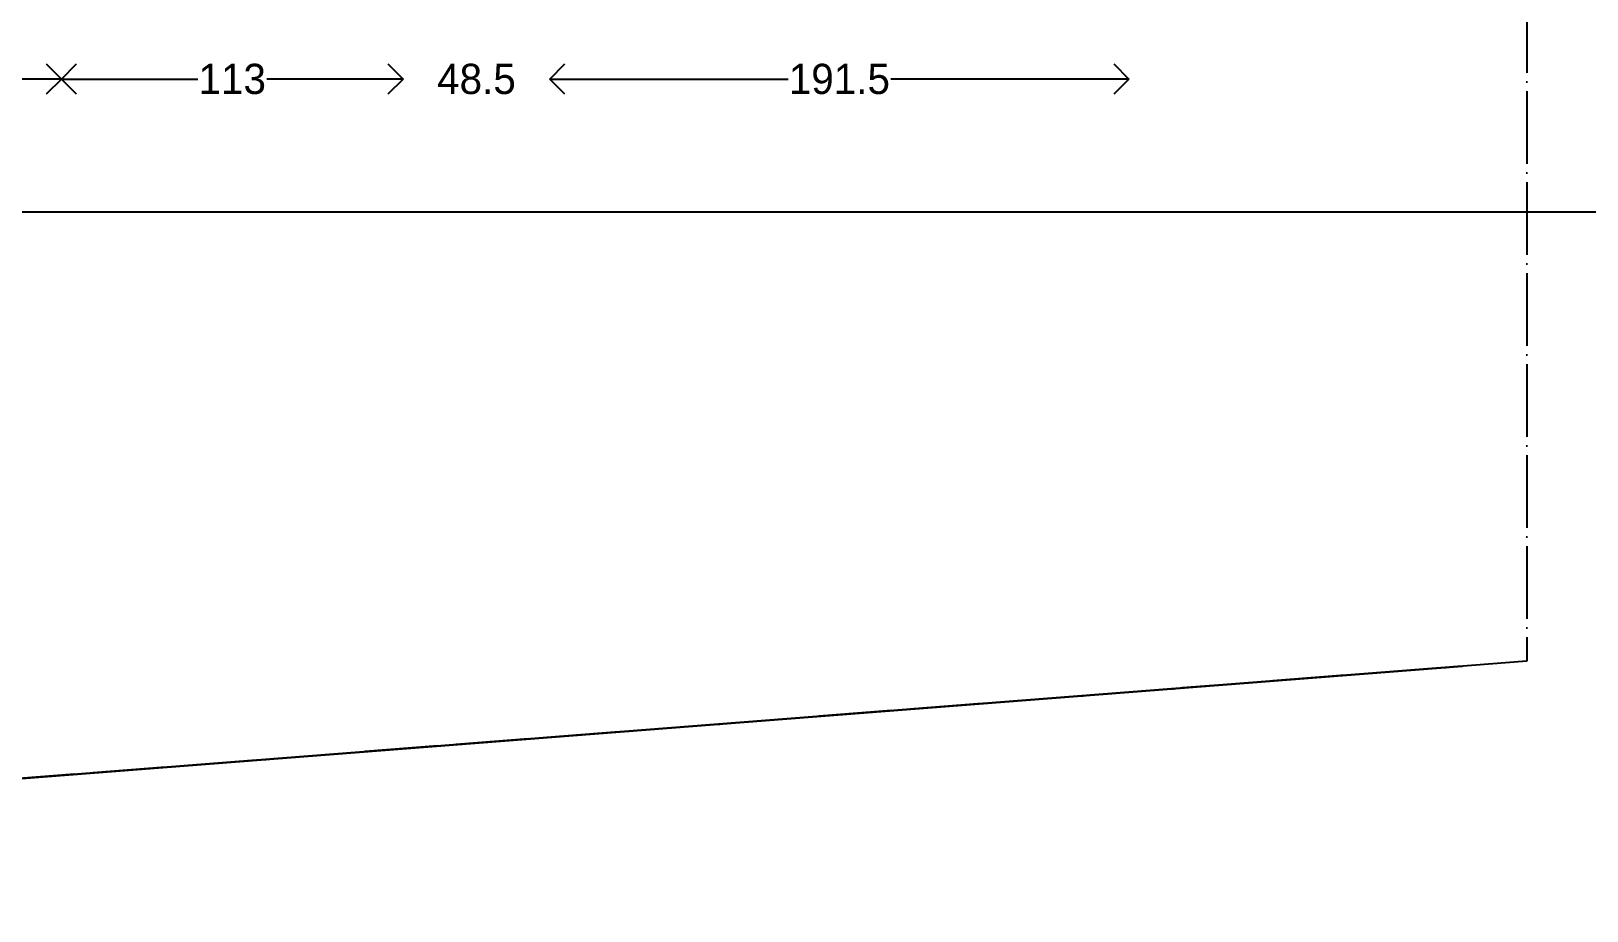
# Model space of a CAD drawing. Header units: metres. Extents: x -16 to 65907, y -5261 to 15511.
# Drawn here: x 18327 to 18841, y 6116 to 6407 of the extents above; entities that cross this region are included whole.
import ezdxf

# ---------------------------------------------------------------- set-up
doc = ezdxf.new("R2010")
doc.units = ezdxf.units.M
doc.header["$PDMODE"] = 67
doc.header["$PDSIZE"] = -5
doc.linetypes.add('ACAD_ISO04W100', pattern=[30, 24, -3, 0, -3])
doc.layers.get('0').update_dxf_attribs({"color": 6})
doc.layers.add('BC-BOUNDARY', color=3, linetype='ACAD_ISO04W100')
doc.layers.add('BC-DIMENSION', color=8, linetype='Continuous')
doc.styles.add('BC-1IN50-1', font='FreeSans.ttf', dxfattribs={"height": 10})
doc.dimstyles.new('BC-1IN50-1', dxfattribs={"dimtxt": 10, "dimasz": 10, "dimexe": 0.18, "dimexo": 0.0625, "dimgap": 1, "dimtad": 0, "dimdec": 1, "dimzin": 12, "dimdsep": 46, "dimtxsty": 'BC-1IN50-1', "dimblk": 'OPEN90', "dimcen": 0.09, "dimse1": 1, "dimse2": 1, "dimclrd": 8, "dimclre": 256, "dimclrt": 7, "dimadec": 0, "dimazin": 0, "dimtfac": 1, "dimtdec": 0, "dimtofl": 0, "dimtmove": 1, "dimatfit": 3, "dimfxl": 1, "dimtolj": 1, "dimtzin": 0, "dimlwd": -3, "dimarcsym": 0})

# ---------------------------------------------------------------- blocks, each defined once
blk = doc.blocks.new('_OPEN90')
at = {"color": 0, "linetype": 'ByBlock'}
for p, q in [((0, 0), (-1, 0)), ((-0.5, 0.5), (0, 0)), ((0, 0), (-0.5, -0.5))]:
    blk.add_line(p, q, dxfattribs=at)
blk = doc.blocks.new('*D2208')
at = {"layer": 'BC-DIMENSION', "color": 8, "linetype": 'Continuous', "lineweight": -3}
for p, q in [((18191.71, 6391.55), (18247.77, 6391.55)), ((18326.71, 6391.55), (18270.66, 6391.55))]:
    blk.add_line(p, q, dxfattribs=at)
at = {"layer": 'Defpoints', "color": 0}
for p in [(18336.71, 6391.55), (18181.71, 6369.85), (18336.71, 6369.85)]:
    blk.add_point(p, dxfattribs=at)
at = {"layer": 'BC-DIMENSION', "color": 8, "lineweight": -3, "xscale": 10, "yscale": 10, "zscale": 10, "rotation": 180}
blk.add_blockref('_OPEN90', (18181.71, 6391.55), dxfattribs=at)
at = {"layer": 'BC-DIMENSION', "color": 8, "lineweight": -3, "xscale": 10, "yscale": 10, "zscale": 10}
blk.add_blockref('_OPEN90', (18336.71, 6391.55), dxfattribs=at)
at = {"layer": 'BC-DIMENSION', "color": 7, "insert": (18259.21, 6391.55), "char_height": 10, "attachment_point": 5, "style": 'BC-1IN50-1'}
blk.add_mtext('\\A1;155', dxfattribs=at)
blk = doc.blocks.new('*D2209')
at = {"layer": 'BC-DIMENSION', "color": 8, "linetype": 'Continuous', "lineweight": -3}
for p, q in [((18346.71, 6391.55), (18381.82, 6391.55)), ((18439.71, 6391.55), (18404.61, 6391.55))]:
    blk.add_line(p, q, dxfattribs=at)
at = {"layer": 'Defpoints', "color": 0}
for p in [(18449.71, 6391.55), (18336.71, 6369.85), (18449.71, 6369.85)]:
    blk.add_point(p, dxfattribs=at)
at = {"layer": 'BC-DIMENSION', "color": 8, "lineweight": -3, "xscale": 10, "yscale": 10, "zscale": 10, "rotation": 180}
blk.add_blockref('_OPEN90', (18336.71, 6391.55), dxfattribs=at)
at = {"layer": 'BC-DIMENSION', "color": 8, "lineweight": -3, "xscale": 10, "yscale": 10, "zscale": 10}
blk.add_blockref('_OPEN90', (18449.71, 6391.55), dxfattribs=at)
at = {"layer": 'BC-DIMENSION', "color": 7, "insert": (18393.21, 6391.55), "char_height": 10, "attachment_point": 5, "style": 'BC-1IN50-1'}
blk.add_mtext('\\A1;113', dxfattribs=at)
blk = doc.blocks.new('*D2210')
at = {"layer": 'BC-DIMENSION', "color": 8, "linetype": 'Continuous', "lineweight": -3}
for p, q in [((18439.71, 6391.55), (18429.71, 6391.55)), ((18508.21, 6391.55), (18518.21, 6391.55))]:
    blk.add_line(p, q, dxfattribs=at)
at = {"layer": 'Defpoints', "color": 0}
for p in [(18498.21, 6391.55), (18449.71, 6369.85), (18498.21, 6369.85)]:
    blk.add_point(p, dxfattribs=at)
at = {"layer": 'BC-DIMENSION', "color": 8, "lineweight": -3, "xscale": 10, "yscale": 10, "zscale": 10}
blk.add_blockref('_OPEN90', (18449.71, 6391.55), dxfattribs=at)
at = {"layer": 'BC-DIMENSION', "color": 8, "lineweight": -3, "xscale": 10, "yscale": 10, "zscale": 10, "rotation": 180}
blk.add_blockref('_OPEN90', (18498.21, 6391.55), dxfattribs=at)
at = {"layer": 'BC-DIMENSION', "color": 7, "insert": (18473.96, 6391.55), "char_height": 10, "attachment_point": 5, "style": 'BC-1IN50-1'}
blk.add_mtext('\\A1;48.5', dxfattribs=at)
blk = doc.blocks.new('*D2211')
at = {"layer": 'BC-DIMENSION', "color": 8, "linetype": 'Continuous', "lineweight": -3}
for p, q in [((18508.21, 6391.55), (18576.99, 6391.55)), ((18679.71, 6391.55), (18610.94, 6391.55))]:
    blk.add_line(p, q, dxfattribs=at)
at = {"layer": 'Defpoints', "color": 0}
for p in [(18689.71, 6391.55), (18498.21, 6369.85), (18689.71, 6369.85)]:
    blk.add_point(p, dxfattribs=at)
at = {"layer": 'BC-DIMENSION', "color": 8, "lineweight": -3, "xscale": 10, "yscale": 10, "zscale": 10, "rotation": 180}
blk.add_blockref('_OPEN90', (18498.21, 6391.55), dxfattribs=at)
at = {"layer": 'BC-DIMENSION', "color": 8, "lineweight": -3, "xscale": 10, "yscale": 10, "zscale": 10}
blk.add_blockref('_OPEN90', (18689.71, 6391.55), dxfattribs=at)
at = {"layer": 'BC-DIMENSION', "color": 7, "insert": (18593.96, 6391.55), "char_height": 10, "attachment_point": 5, "style": 'BC-1IN50-1'}
blk.add_mtext('\\A1;191.5', dxfattribs=at)

msp = doc.modelspace()

# ---------------------------------------------------------------- linework, layer by layer
for p, q in [((18799.854, 6197.36), (17761.024, 6116.421)), ((17761.024, 6116.421), (18799.854, 6197.36))]:
    msp.add_line(p, q)
at = {"layer": 'BC-BOUNDARY'}
for p, q in [((18821.255, 7501.251), (18821.255, 6199.027)), ((18821.255, 6199.027), (17761.024, 6116.421))]:
    msp.add_line(p, q, dxfattribs=at)
at = {"layer": 'Defpoints'}
msp.add_lwpolyline([(17660.172, 7473.661), (17660.172, 6347.615), (18915.742, 6347.615), (18915.742, 7473.661)], close=True, dxfattribs=at)

# ---------------------------------------------------------------- dimensions: what is measured, and where the dimension line sits
at = {"layer": 'BC-DIMENSION', "linetype": 'Continuous'}
for base, p1, p2, picture, middle in [((18336.713, 6391.554), (18181.713, 6369.855), (18336.713, 6369.855), '*D2208', (18259.213, 6391.554)), ((18449.713, 6391.554), (18336.713, 6369.855), (18449.713, 6369.855), '*D2209', (18393.213, 6391.554)), ((18498.213, 6391.554), (18449.713, 6369.855), (18498.213, 6369.855), '*D2210', (18473.963, 6391.554)), ((18689.713, 6391.554), (18498.213, 6369.855), (18689.713, 6369.855), '*D2211', (18593.963, 6391.554))]:
    dim = msp.add_linear_dim(base=base, p1=p1, p2=p2, dimstyle='BC-1IN50-1', dxfattribs=at)
    dim.commit()
    dim.dimension.update_dxf_attribs({"geometry": picture, "text_midpoint": middle})

doc.saveas('drawing.dxf')
